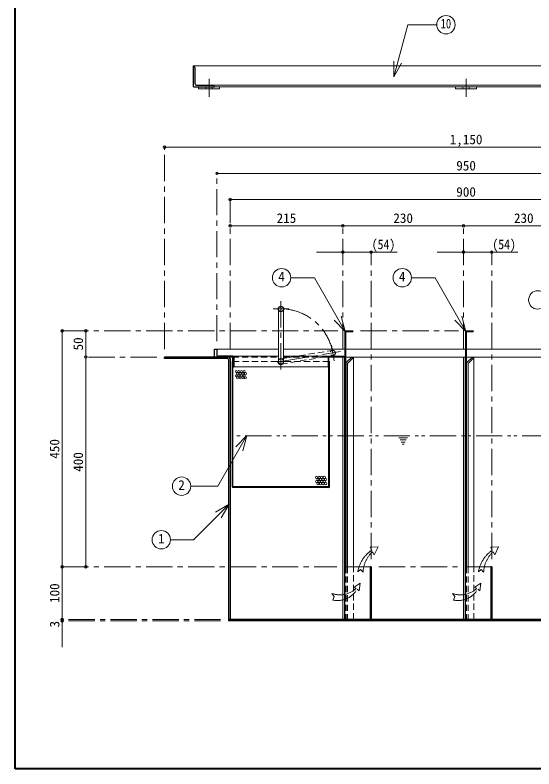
# Model space of a CAD drawing. Units: millimetres at full size, sheet at 1:10. Extents: x -2126 to 1924, y -1326 to 1484.
# Drawn here: x -2126 to -1137, y -1326 to 111 of the extents above; entities that cross this region are included whole.
import ezdxf
from ezdxf.enums import TextEntityAlignment as Align

# ---------------------------------------------------------------- set-up
doc = ezdxf.new("R2010")
doc.units = ezdxf.units.MM
doc.header["$LTSCALE"] = 10
doc.header["$PDMODE"] = 32
doc.header["$PDSIZE"] = 5
for name, pattern in [('CHAIN1', [8, 5, -1, 1, -1]), ('DASHED1', [1.8, 1.2, -0.6]), ('DOUBLE_CHAIN1', [8.8, 5, -1, 0.6, -0.6, 0.6, -1])]:
    doc.linetypes.add(name, pattern=pattern)
doc.layers.add('0-0_ﾚｲﾔ1', color=4, linetype='Continuous', lineweight=9)
doc.styles.add('ＭＳ ゴシック', font='')
doc.styles.get('ＭＳ ゴシック').set_extended_font_data('MS Gothic')

msp = doc.modelspace()

# ---------------------------------------------------------------- linework, layer by layer
at = {"layer": '0-0_ﾚｲﾔ1', "color": 1, "lineweight": 40}
for p, q in [((-2126.22, -1325.95), (-2126.22, 1484.05)), ((1923.78, -1325.95), (-2126.22, -1325.95))]:
    msp.add_line(p, q, dxfattribs=at)
at = {"layer": '0-0_ﾚｲﾔ1', "color": 7, "lineweight": 18}
for p, q in [((-1404.26, -7.1), (-1377.64, 92.24)), ((-1377.64, 92.24), (-1322.22, 92.24)), ((-1404.26, -7.1), (-1404.26, 22.9)), ((-1404.26, -7.1), (-1389.26, 18.88)), ((-746.22, 14.05), (-1786.22, 14.05)), ((-1749.22, -22.95), (-783.22, -22.95)), ((-1746.22, -25.95), (-786.22, -25.95)), ((-1325.46, -389.96), (-1370.57, -389.96)), ((-1266.52, -492.05), (-1325.46, -389.96)), ((-1624.22, -449.45), (-1624.22, -549.45)), ((-1614.22, -449.45), (-1614.22, -549.45)), ((-1496.52, -492.05), (-1517.73, -470.83)), ((-1496.52, -492.05), (-1504.28, -463.07)), ((-1266.52, -492.05), (-1287.73, -470.83)), ((-1266.52, -492.05), (-1274.28, -463.07)), ((-1501.22, -1040.95), (-1501.22, -540.95)), ((-1499.22, -540.95), (-1498.22, -540.95)), ((-1498.22, -1040.95), (-1498.22, -540.95)), ((-1494.34, -551.08), (-1484.22, -540.95)), ((-1491.78, -552.76), (-1482.09, -543.08)), ((-1484.22, -540.95), (-1482.09, -543.08)), ((-1271.22, -540.95), (-1268.22, -540.95)), ((-1271.22, -1040.95), (-1271.22, -540.95)), ((-1268.22, -1040.95), (-1268.22, -540.95)), ((-1264.34, -551.08), (-1254.22, -540.95)), ((-1261.78, -552.76), (-1252.09, -543.08)), ((-1254.22, -540.95), (-1252.09, -543.08)), ((-1495.22, -553.2), (-1495.22, -940.95)), ((-1492.22, -553.82), (-1492.22, -940.95)), ((-1265.22, -553.2), (-1265.22, -940.95)), ((-1262.22, -553.82), (-1262.22, -940.95)), ((-1684.03, -690.78), (-1739.65, -787.12)), ((-1684.03, -690.78), (-1705.25, -711.99)), ((-1684.03, -690.78), (-1691.8, -719.76)), ((-1791.3, -787.12), (-1739.65, -787.12)), ((-1718.18, -821.4), (-1786.07, -889.28)), ((-1718.18, -821.4), (-1744.16, -836.4)), ((-1718.18, -821.4), (-1733.18, -847.38)), ((-1829.91, -889.28), (-1786.07, -889.28)), ((-1497.47, -940.95), (-1497.47, -1040.95)), ((-1495.97, -940.95), (-1448.97, -940.95)), ((-1267.47, -940.95), (-1267.47, -1040.95)), ((-1265.97, -940.95), (-1218.97, -940.95))]:
    msp.add_line(p, q, dxfattribs=at)
at = {"layer": '0-0_ﾚｲﾔ1', "color": 5, "lineweight": 25}
for p, q in [((-1786.22, -25.95), (-1786.22, 14.05)), ((-1783.22, 11.05), (-1783.22, -19.95)), ((-1786.22, -25.95), (-1746.22, -25.95)), ((-1780.22, -22.95), (-1749.22, -22.95)), ((-1497.47, -492.45), (-1497.47, -940.95)), ((-1495.97, -490.95), (-1482.47, -490.95)), ((-1495.97, -493.2), (-1495.97, -940.95)), ((-1495.22, -492.45), (-1482.47, -492.45)), ((-1482.47, -490.95), (-1482.47, -492.45)), ((-1267.47, -492.45), (-1267.47, -940.95)), ((-1265.97, -490.95), (-1252.47, -490.95)), ((-1265.97, -493.2), (-1265.97, -940.95)), ((-1265.22, -492.45), (-1252.47, -492.45)), ((-1252.47, -490.95), (-1252.47, -492.45)), ((-1741.22, -525.95), (-1741.22, -540.95)), ((-1841.22, -543.95), (-1841.22, -540.95)), ((-1711.47, -540.95), (-1841.22, -540.95)), ((-1720.72, -543.95), (-1841.22, -543.95)), ((-1719.22, -545.45), (-1719.22, -1043.95)), ((-1716.22, -543.95), (-1716.22, -1040.95)), ((-1710.72, -787.95), (-1710.72, -541.7)), ((-1709.22, -540.95), (-1709.22, -559.45)), ((-1529.22, -540.95), (-1529.22, -559.45)), ((-1527.72, -539.45), (-1499.22, -539.45)), ((-1527.72, -787.95), (-1527.72, -541.7)), ((-1499.22, -540.95), (-1526.97, -540.95)), ((-1499.22, -540.95), (-1499.22, -539.45)), ((-1711.72, -549.45), (-1710.72, -549.45)), ((-1711.72, -788.45), (-1711.72, -549.45)), ((-1710.72, -559.45), (-1709.22, -559.45)), ((-1529.22, -559.45), (-1527.72, -559.45)), ((-1527.72, -549.45), (-1526.72, -549.45)), ((-1526.72, -788.45), (-1526.72, -549.45)), ((-1527.72, -789.45), (-1710.72, -789.45)), ((-1528.22, -788.45), (-1710.22, -788.45)), ((-1495.97, -940.95), (-1497.47, -940.95)), ((-1448.97, -940.95), (-1448.97, -1040.95)), ((-1447.47, -940.95), (-1448.97, -940.95)), ((-1447.47, -940.95), (-1447.47, -1040.95)), ((-1265.97, -940.95), (-1267.47, -940.95)), ((-1218.97, -940.95), (-1218.97, -1040.95)), ((-1217.47, -940.95), (-1218.97, -940.95)), ((-1217.47, -940.95), (-1217.47, -1040.95)), ((-813.22, -1040.95), (-1719.22, -1040.95)), ((-813.22, -1043.95), (-1719.22, -1043.95))]:
    msp.add_line(p, q, dxfattribs=at)
at = {"layer": '0-0_ﾚｲﾔ1', "linetype": 'CHAIN1'}
for p, q in [((-1756.22, -44.95), (-1756.22, -10.95)), ((-1266.22, -44.95), (-1266.22, -10.95)), ((-1841.22, -525.95), (-1841.22, -140.95)), ((-1741.22, -510.95), (-1741.22, -190.95)), ((-1716.22, -525.95), (-1716.22, -240.95)), ((-1501.22, -525.95), (-1501.22, -290.95)), ((-1271.22, -525.95), (-1271.22, -290.95)), ((-1447.47, -925.95), (-1447.47, -340.95)), ((-1217.47, -925.95), (-1217.47, -340.95)), ((-1619.22, -434.45), (-1619.22, -564.45)), ((-1634.22, -449.45), (-1604.22, -449.45)), ((-2036.22, -490.95), (-1510.97, -490.95)), ((-1467.47, -490.95), (-1280.97, -490.95)), ((-1619.22, -549.45), (-1505.75, -530.74)), ((-1518.11, -547.98), (-1522.99, -518.38)), ((-1856.22, -540.95), (-1991.22, -540.95)), ((-1634.22, -549.45), (-1604.22, -549.45)), ((-2036.22, -940.95), (-1512.47, -940.95)), ((-1432.47, -940.95), (-1282.47, -940.95)), ((-1734.22, -1040.95), (-2036.22, -1040.95)), ((-1734.22, -1043.95), (-2036.22, -1043.95))]:
    msp.add_line(p, q, dxfattribs=at)
at = {"layer": '0-0_ﾚｲﾔ1'}
for p, q in [((-1776.22, -29.95), (-1776.22, -25.95)), ((-1736.22, -29.95), (-1736.22, -25.95)), ((-1286.22, -29.95), (-1286.22, -25.95)), ((-1246.22, -29.95), (-1246.22, -25.95)), ((-1776.22, -29.95), (-1736.22, -29.95)), ((-1286.22, -29.95), (-1246.22, -29.95)), ((-1841.22, -140.95), (-691.22, -140.95)), ((-791.22, -190.95), (-1741.22, -190.95)), ((-1716.22, -240.95), (-816.22, -240.95)), ((-1501.22, -290.95), (-1716.22, -290.95)), ((-1271.22, -290.95), (-1501.22, -290.95)), ((-1041.22, -290.95), (-1271.22, -290.95)), ((-1551.22, -340.95), (-1397.47, -340.95)), ((-1321.22, -340.95), (-1167.47, -340.95)), ((-2036.22, -940.95), (-2036.22, -490.95)), ((-1991.22, -540.95), (-1991.22, -490.95)), ((-1741.22, -525.95), (-1624.22, -525.95)), ((-1614.22, -525.95), (-1497.47, -525.95)), ((-1495.97, -525.95), (-1267.47, -525.95)), ((-1265.97, -525.95), (-993.72, -525.95)), ((-1991.22, -540.95), (-1991.22, -940.95)), ((-1710.72, -539.45), (-1624.22, -539.45)), ((-1614.22, -539.45), (-1527.72, -539.45)), ((-1499.22, -540.95), (-1497.47, -540.95)), ((-1495.97, -540.95), (-1271.22, -540.95)), ((-1481.22, -940.95), (-1481.22, -540.95)), ((-1268.22, -540.95), (-1267.47, -540.95)), ((-1265.97, -540.95), (-1041.22, -540.95)), ((-1251.22, -940.95), (-1251.22, -540.95)), ((-1709.22, -559.45), (-1529.22, -559.45)), ((-2036.22, -940.95), (-2036.22, -1040.95)), ((-2036.22, -1040.95), (-2036.22, -1093.95))]:
    msp.add_line(p, q, dxfattribs=at)
at = {"layer": '0-0_ﾚｲﾔ1', "linetype": 'DASHED1'}
for p, q in [((-1762.22, -29.95), (-1762.22, -25.95)), ((-1750.22, -29.95), (-1750.22, -25.95)), ((-1272.22, -29.95), (-1272.22, -25.95)), ((-1260.22, -29.95), (-1260.22, -25.95)), ((-1620.03, -544.52), (-1521.36, -528.25)), ((-1711.47, -540.95), (-1624.22, -540.95)), ((-1618.4, -554.39), (-1519.73, -538.12)), ((-1614.22, -540.95), (-1526.97, -540.95)), ((-1710.72, -549.45), (-1634.22, -549.45)), ((-1527.72, -549.45), (-1604.22, -549.45)), ((-1495.97, -940.95), (-1495.97, -1040.95)), ((-1495.22, -940.95), (-1495.22, -1040.95)), ((-1492.22, -940.95), (-1492.22, -1040.95)), ((-1481.22, -1040.95), (-1481.22, -940.95)), ((-1265.97, -940.95), (-1265.97, -1040.95)), ((-1265.22, -940.95), (-1265.22, -1040.95)), ((-1262.22, -940.95), (-1262.22, -1040.95)), ((-1251.22, -1040.95), (-1251.22, -940.95))]:
    msp.add_line(p, q, dxfattribs=at)
at = {"layer": '0-0_ﾚｲﾔ1', "linetype": 'DOUBLE_CHAIN1'}
for p, q in [((-1021.22, -690.95), (-1706.22, -690.95)), ((-1378.22, -694.95), (-1394.22, -694.95)), ((-1380.22, -698.95), (-1392.22, -698.95)), ((-1382.22, -702.95), (-1390.22, -702.95)), ((-1384.22, -706.95), (-1388.22, -706.95)), ((-1446.28, -909.17), (-1449.33, -903.42)), ((-1216.28, -909.17), (-1219.33, -903.42)), ((-1444.61, -911.96), (-1441.75, -918.14)), ((-1214.61, -911.96), (-1211.75, -918.14)), ((-1479.58, -979.57), (-1468.4, -971.93)), ((-1469.89, -986.28), (-1468.4, -971.93)), ((-1249.58, -979.57), (-1238.4, -971.93)), ((-1239.89, -986.28), (-1238.4, -971.93)), ((-1479.58, -979.57), (-1476.11, -981.97)), ((-1474.07, -983.39), (-1469.89, -986.28)), ((-1249.58, -979.57), (-1246.11, -981.97)), ((-1244.07, -983.39), (-1239.89, -986.28))]:
    msp.add_line(p, q, dxfattribs=at)
at = {"layer": '0-0_ﾚｲﾔ1', "color": 7, "lineweight": 18}
msp.add_lwpolyline([(-1496.52, -492.05), (-1555.46, -389.96), (-1600.57, -389.96)], dxfattribs=at)
at = {"layer": '0-0_ﾚｲﾔ1', "color": 5, "lineweight": 25}
for points in [[(-1746.22, -540.95), (-1746.22, -525.95), (-1741.22, -525.95)], [(-1710.72, -539.45), (-1739.22, -539.45), (-1739.22, -540.95)]]:
    msp.add_lwpolyline(points, dxfattribs=at)
at = {"layer": '0-0_ﾚｲﾔ1', "linetype": 'DOUBLE_CHAIN1'}
for points in [[(-1449.33, -903.42), (-1434.17, -902.52), (-1441.75, -918.14)], [(-1219.33, -903.42), (-1204.17, -902.52), (-1211.75, -918.14)], [(-1472.69, -950.6), (-1467.57, -945.6), (-1462.81, -950.88)], [(-1242.69, -950.6), (-1237.57, -945.6), (-1232.81, -950.88)], [(-1521.98, -991.5), (-1517.7, -997.37), (-1520.14, -1004.18)], [(-1291.98, -991.5), (-1287.7, -997.37), (-1290.14, -1004.18)]]:
    msp.add_lwpolyline(points, dxfattribs=at)
at = {"layer": '0-0_ﾚｲﾔ1', "color": 7, "lineweight": 18}
for centre in [(-1304.72, 92.24), (-1618.07, -389.96), (-1388.07, -389.96), (-1129.56, -432.19), (-1808.8, -787.12), (-1847.41, -889.28)]:
    msp.add_circle(centre, 17.5, dxfattribs=at)
at = {"layer": '0-0_ﾚｲﾔ1', "color": 5, "lineweight": 25}
msp.add_circle((-1619.22, -449.45), 5, dxfattribs=at)
at = {"layer": '0-0_ﾚｲﾔ1', "linetype": 'DASHED1'}
msp.add_circle((-1520.55, -533.18), 5, dxfattribs=at)
at = {"layer": '0-0_ﾚｲﾔ1'}
for centre in [(-1704.58, -568.71), (-1702.08, -572.71), (-1699.58, -568.71), (-1697.08, -572.71), (-1694.58, -568.71), (-1692.08, -572.71), (-1689.58, -568.71), (-1687.08, -572.71), (-1704.58, -576.71), (-1702.08, -580.71), (-1699.58, -576.71), (-1697.08, -580.71), (-1694.58, -576.71), (-1692.08, -580.71), (-1689.58, -576.71), (-1687.08, -580.71), (-1551.58, -770.26), (-1549.08, -774.26), (-1546.58, -770.26), (-1544.08, -774.26), (-1541.58, -770.26), (-1539.08, -774.26), (-1536.58, -770.26), (-1534.08, -774.26), (-1551.58, -778.26), (-1549.08, -782.26), (-1546.58, -778.26), (-1544.08, -782.26), (-1541.58, -778.26), (-1539.08, -782.26), (-1536.58, -778.26), (-1534.08, -782.26)]:
    msp.add_circle(centre, 2, dxfattribs=at)
at = {"layer": '0-0_ﾚｲﾔ1', "color": 5, "lineweight": 25}
for centre, radius, start, end in [((-1786.22, 11.05), 3, 0, 90), ((-1780.22, -19.95), 3, 180, 270), ((-1749.22, -25.95), 3, 0, 90), ((-1495.97, -492.45), 1.5, 90, 180), ((-1495.22, -493.2), 0.75, 90, 180), ((-1265.97, -492.45), 1.5, 90, 180), ((-1265.22, -493.2), 0.75, 90, 180), ((-1720.72, -545.45), 1.5, 0, 90), ((-1719.22, -543.95), 3, 0, 90), ((-1711.47, -541.7), 0.75, 0, 90), ((-1710.72, -540.95), 1.5, 0, 90), ((-1527.72, -540.95), 1.5, 90, 180), ((-1526.97, -541.7), 0.75, 90, 180), ((-1710.72, -788.45), 1, 180, 270), ((-1710.22, -787.95), 0.5, 180, 270), ((-1528.22, -787.95), 0.5, 270, 0), ((-1527.72, -788.45), 1, 270, 0)]:
    msp.add_arc(centre, radius, start, end, dxfattribs=at)
at = {"layer": '0-0_ﾚｲﾔ1', "linetype": 'CHAIN1'}
msp.add_arc((-1619.22, -549.45), 100, 9.36346, 90, dxfattribs=at)
at = {"layer": '0-0_ﾚｲﾔ1', "linetype": 'DASHED1'}
for radius, start, end in [(5, 0, 180), (6, 180, 0)]:
    msp.add_arc((-1619.22, -549.45), radius, start, end, dxfattribs=at)
at = {"layer": '0-0_ﾚｲﾔ1', "color": 7, "lineweight": 18}
for centre, radius, start, end in [((-1619.22, -549.45), 5, 180, 0), ((-1492.22, -553.2), 3, 135, 180), ((-1490.72, -553.82), 1.5, 135, 180), ((-1262.22, -553.2), 3, 135, 180), ((-1260.72, -553.82), 1.5, 135, 180)]:
    msp.add_arc(centre, radius, start, end, dxfattribs=at)
at = {"layer": '0-0_ﾚｲﾔ1', "linetype": 'DOUBLE_CHAIN1'}
for centre, radius, start, end in [((-1411.86, -960.24), 61.59, 123.98307, 170.99646), ((-1406.56, -953.47), 56.31, 132.51176, 177.36854), ((-1181.86, -960.24), 61.59, 123.98307, 170.99646), ((-1176.56, -953.47), 56.31, 132.51176, 177.36854), ((-1506.56, -950.55), 43.76, 249.37581, 314.10079), ((-1511.3, -962.34), 42.76, 258.06872, 330.51954), ((-1276.56, -950.55), 43.76, 249.37581, 314.10079), ((-1281.3, -962.34), 42.76, 258.06872, 330.51954)]:
    msp.add_arc(centre, radius, start, end, dxfattribs=at)
at = {"layer": '0-0_ﾚｲﾔ1', "color": 1}
for p in [(-1841.22, -140.95), (-1741.22, -190.95), (-1716.22, -240.95), (-1716.22, -290.95), (-1501.22, -290.95), (-1271.22, -290.95), (-1501.22, -340.95), (-1447.47, -340.95), (-1271.22, -340.95), (-1217.47, -340.95), (-2036.22, -490.95), (-1991.22, -490.95), (-1991.22, -540.95), (-2036.22, -940.95), (-1991.22, -940.95), (-2036.22, -1040.95), (-2036.22, -1043.95)]:
    msp.add_point(p, dxfattribs=at)

# ---------------------------------------------------------------- texts
at = {"layer": '0-0_ﾚｲﾔ1', "color": 7, "style": 'ＭＳ ゴシック'}
for s, width, p in [('10', 0.8, (-1314.72, 79.74)), ('(54)', 0.9, (-1446.22, -340.95)), ('(54)', 0.9, (-1216.22, -340.95))]:
    msp.add_text(s, height=18.33, dxfattribs=dict(at, width=width)).set_placement(p, align=Align.BOTTOM_LEFT)
for s, p in [('1,150', (-1297.47, -140.95)), ('950', (-1284.97, -190.95)), ('900', (-1284.97, -240.95)), ('215', (-1627.47, -290.95)), ('230', (-1404.97, -290.95)), ('230', (-1174.97, -290.95)), ('4', (-1624.32, -402.46)), ('4', (-1394.32, -402.46)), ('2', (-1815.05, -799.62)), ('1', (-1853.66, -901.78))]:
    msp.add_text(s, height=18.33, dxfattribs=at).set_placement(p, align=Align.BOTTOM_LEFT)
for s, p in [('50', (-1991.22, -528.45)), ('450', (-2036.22, -734.7)), ('400', (-1991.22, -759.7)), ('100', (-2036.22, -1009.7)), ('3', (-2036.22, -1056.45))]:
    msp.add_text(s, height=18.33, rotation=90, dxfattribs=at).set_placement(p, align=Align.BOTTOM_LEFT)

doc.saveas('drawing.dxf')
